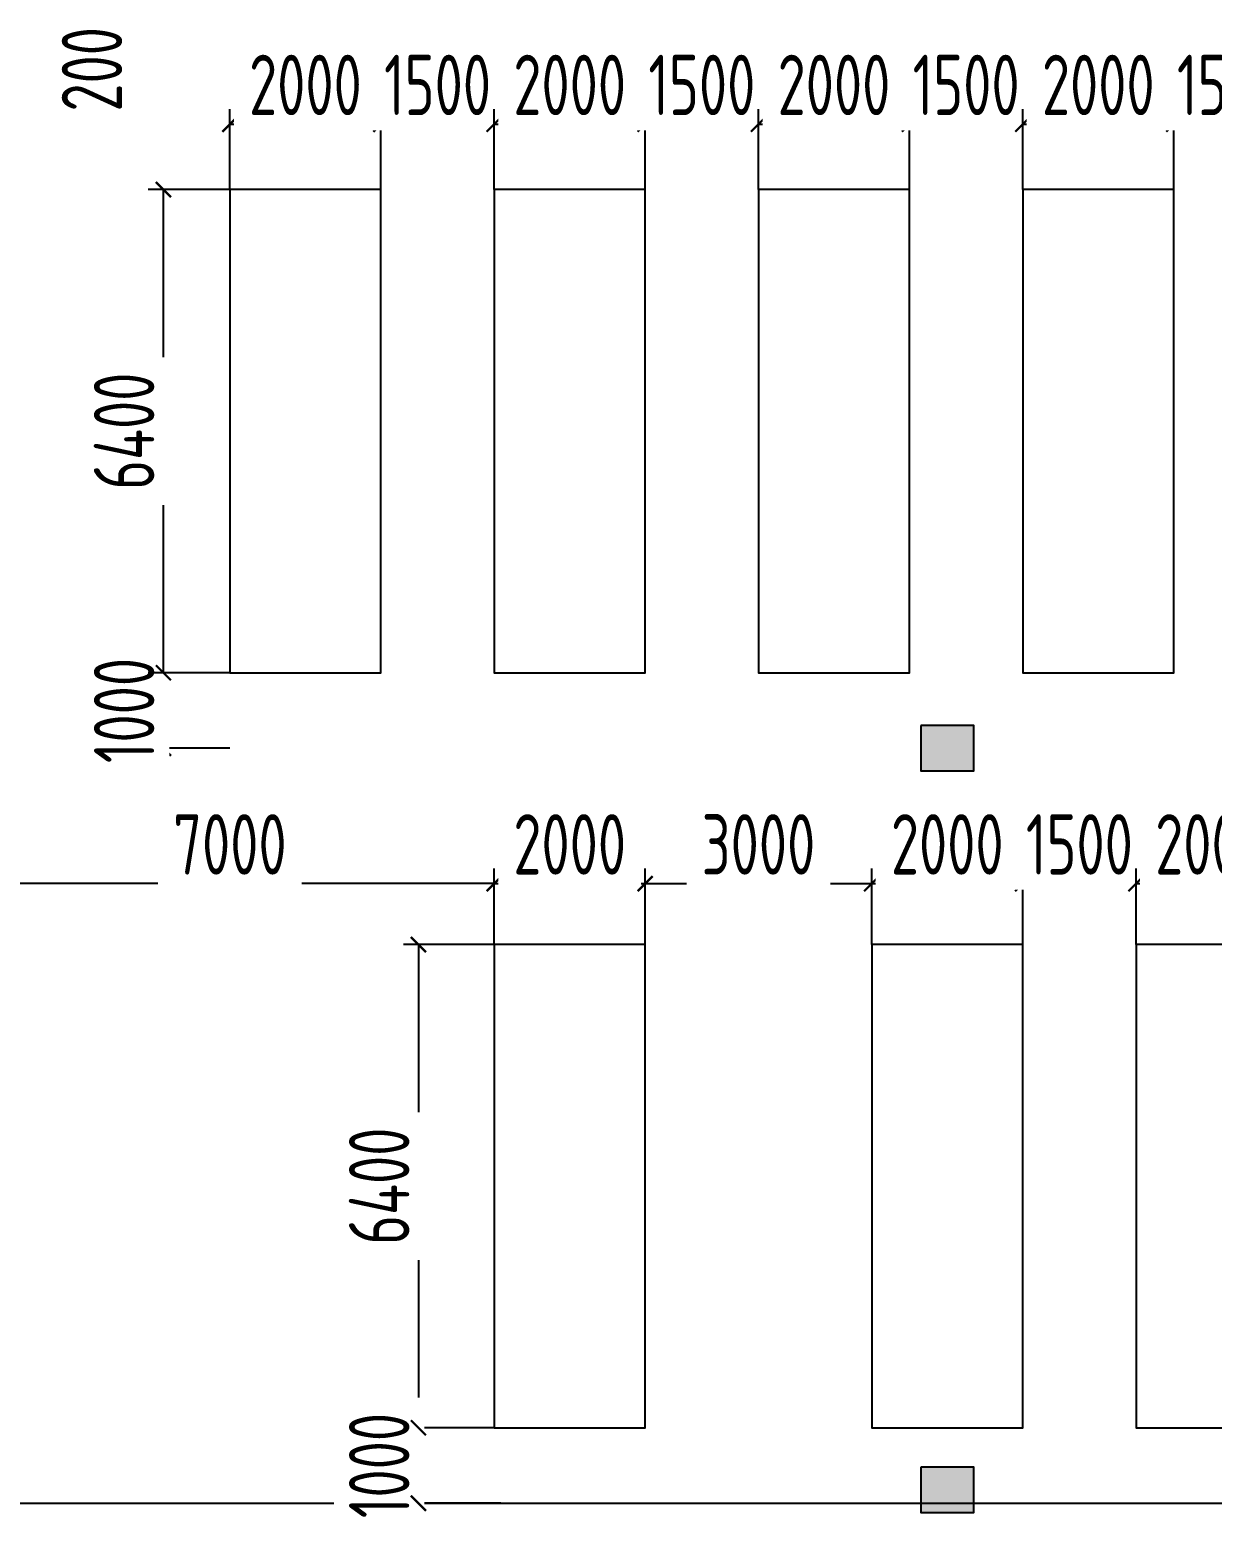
# Model space of a CAD drawing. Header units: inches. Extents: x -26985 to 86262, y -10753 to 149570.
# Drawn here: x 279 to 15942, y 13367 to 33005 of the extents above; entities that cross this region are included whole.
import ezdxf

# ---------------------------------------------------------------- set-up
doc = ezdxf.new("R2010")
doc.units = ezdxf.units.IN
doc.header["$MEASUREMENT"] = 0
doc.layers.add('COLUMN', color=6, linetype='Continuous')
doc.layers.add('雨水管', color=7, linetype='Continuous')
doc.styles.add('JY-GB', font='gbenor.shx', dxfattribs={"width": 0.8, "bigfont": 'gbcbig.shx'})
doc.dimstyles.new('JY-800', dxfattribs={"dimscale": 400, "dimtxt": 2, "dimasz": 0.5, "dimexe": 0.5, "dimexo": 0, "dimgap": 0.3, "dimtad": 1, "dimdec": 0, "dimtxsty": 'JY-GB', "dimblk": 'ARCHTICK', "dimcen": 2.5, "dimclrd": 86, "dimclre": 86, "dimclrt": 7, "dimadec": 0, "dimazin": 0, "dimtfac": 1, "dimtdec": 0, "dimtmove": 0, "dimatfit": 3, "dimfxl": 1, "dimtfill": 1, "dimlwd": 25, "dimlwe": 25, "dimarcsym": 0})

# ---------------------------------------------------------------- blocks, each defined once
blk = doc.blocks.new('柱左')
at = {"layer": '雨水管'}
h = blk.add_hatch(color=256, dxfattribs=at)
h.paths.add_polyline_path([(26191, -879), (26791, -879), (26791, -279), (26191, -279)])
h.paths.add_polyline_path([(26931, -279), (26931, -879), (27531, -879), (27531, -279)])
h.paths.add_polyline_path([(37351, -879), (37351, -279), (36751, -279), (36751, -879)])
h.paths.add_polyline_path([(47401, -279), (46701, -279), (46701, -879), (47401, -879)])
h.paths.add_polyline_path([(58701, -279), (58701, -879), (59401, -879), (59401, -279)])
h.paths.add_polyline_path([(68351, -279), (67751, -279), (67751, -879), (68351, -879)])
h.paths.add_polyline_path([(78041, -879), (78041, -279), (77441, -279), (77441, -879)])
h.paths.add_polyline_path([(81461, -279), (81061, -279), (81061, -879), (81461, -879)])
h.paths.add_polyline_path([(81601, -879), (82301, -879), (82301, -279), (81601, -279)])
h.paths.add_polyline_path([(94201, -879), (94901, -879), (94901, -279), (94201, -279)])
h.paths.add_polyline_path([(102801, -879), (102801, -279), (102301, -279), (102301, -879)])
h.paths.add_polyline_path([(110851, -879), (110851, -279), (110251, -279), (110251, -879)])
h.paths.add_polyline_path([(110251, -9749), (110851, -9749), (110851, -9049), (110251, -9049)])
h.paths.add_polyline_path([(102801, -9049), (102301, -9049), (102301, -9749), (102801, -9749)])
h.paths.add_polyline_path([(94901, -9749), (94901, -9049), (94201, -9049), (94201, -9749)])
h.paths.add_polyline_path([(81601, -9749), (82301, -9749), (82301, -9049), (81601, -9049)])
h.paths.add_polyline_path([(81461, -9049), (81061, -9049), (81061, -9749), (81461, -9749)])
h.paths.add_polyline_path([(77441, -9699), (78041, -9699), (78041, -9099), (77441, -9099)])
h.paths.add_polyline_path([(67751, -9749), (68351, -9749), (68351, -9049), (67751, -9049)])
h.paths.add_polyline_path([(58701, -9749), (59401, -9749), (59401, -9049), (58701, -9049)])
h.paths.add_polyline_path([(47401, -9749), (47401, -9049), (46701, -9049), (46701, -9749)])
h.paths.add_polyline_path([(37351, -9049), (36751, -9049), (36751, -9749), (37351, -9749)])
h.paths.add_polyline_path([(27531, -9049), (26931, -9049), (26931, -9749), (27531, -9749)])
h.paths.add_polyline_path([(26791, -9049), (26191, -9049), (26191, -9749), (26791, -9749)])
h.paths.add_polyline_path([(26191, -22749), (26791, -22749), (26791, -22049), (26191, -22049)])
h.paths.add_polyline_path([(26931, -22749), (27531, -22749), (27531, -22049), (26931, -22049)])
h.paths.add_polyline_path([(37351, -22049), (36751, -22049), (36751, -22749), (37351, -22749)])
h.paths.add_polyline_path([(47401, -22749), (47401, -22049), (46701, -22049), (46701, -22749)])
h.paths.add_polyline_path([(58701, -22749), (59401, -22749), (59401, -22049), (58701, -22049)])
h.paths.add_polyline_path([(67701, -22049), (67701, -22749), (68401, -22749), (68401, -22049)])
h.paths.add_polyline_path([(81461, -22749), (81461, -22049), (80761, -22049), (80761, -22749)])
h.paths.add_polyline_path([(82301, -22049), (81601, -22049), (81601, -22749), (82301, -22749)])
h.paths.add_polyline_path([(94901, -22049), (94201, -22049), (94201, -22749), (94901, -22749)])
h.paths.add_polyline_path([(102301, -22749), (102801, -22749), (102801, -22049), (102301, -22049)])
h.paths.add_polyline_path([(110851, -22749), (110851, -22049), (110251, -22049), (110251, -22749)])
h.paths.add_polyline_path([(110251, -32099), (110251, -32699), (110851, -32699), (110851, -32099)])
h.paths.add_polyline_path([(102301, -32099), (102301, -32699), (102801, -32699), (102801, -32099)])
h.paths.add_polyline_path([(94901, -32099), (94201, -32099), (94201, -32699), (94901, -32699)])
h.paths.add_polyline_path([(81601, -32699), (82301, -32699), (82301, -32099), (81601, -32099)])
h.paths.add_polyline_path([(80761, -32699), (81461, -32699), (81461, -32099), (80761, -32099)])
h.paths.add_polyline_path([(67701, -32699), (68401, -32699), (68401, -32099), (67701, -32099)])
h.paths.add_polyline_path([(58701, -32699), (59401, -32699), (59401, -32099), (58701, -32099)])
h.paths.add_polyline_path([(47401, -32699), (47401, -32099), (46701, -32099), (46701, -32699)])
h.paths.add_polyline_path([(37351, -32099), (36751, -32099), (36751, -32699), (37351, -32699)])
h.paths.add_polyline_path([(26931, -32699), (27531, -32699), (27531, -32099), (26931, -32099)])
h.paths.add_polyline_path([(26791, -32199), (26191, -32199), (26191, -32599), (26791, -32599)])
h.paths.add_polyline_path([(26191, -37699), (26791, -37699), (26791, -37099), (26191, -37099)])
at = {"layer": 'COLUMN'}
for points in [[(27531, -22049), (26931, -22049), (26931, -22749), (27531, -22749)], [(37351, -22049), (36751, -22049), (36751, -22749), (37351, -22749)]]:
    blk.add_lwpolyline(points, close=True, dxfattribs=at)
blk = doc.blocks.new('模块一')
at = {"color": 3}
for points in [[(590395, 85450), (596795, 85450), (596795, 83450), (590395, 83450), (590395, 85450)], [(590395, 81950), (596795, 81950), (596795, 79950), (590395, 79950), (590395, 81950)], [(590395, 78450), (596795, 78450), (596795, 76450), (590395, 76450), (590395, 78450)], [(590395, 74950), (596795, 74950), (596795, 72950), (590395, 72950), (590395, 74950)]]:
    blk.add_lwpolyline(points, dxfattribs=at)
blk = doc.blocks.new('模块二')
at = {"color": 3}
for points in [[(600395, 81950), (606795, 81950), (606795, 79950), (600395, 79950), (600395, 81950)], [(600395, 76950), (606795, 76950), (606795, 74950), (600395, 74950), (600395, 76950)], [(600395, 73450), (606795, 73450), (606795, 71450), (600395, 71450), (600395, 73450)]]:
    blk.add_lwpolyline(points, dxfattribs=at)
blk = doc.blocks.new('_ArchTick')
at = {"color": 0, "linetype": 'ByBlock', "const_width": 0.15}
blk.add_lwpolyline([(-0.5, -0.5), (0.5, 0.5)], dxfattribs=at)
blk = doc.blocks.new('*D119')
at = {"color": 86, "linetype": 'Continuous', "lineweight": 25, "transparency": 16777216}
for p, q in [((-569, 20887), (-569, 21894)), ((6431, 20887), (6431, 21894)), ((6431, 21694), (-569, 21694))]:
    blk.add_line(p, q, dxfattribs=at)
at = {"layer": 'Defpoints', "color": 0, "linetype": 'Continuous', "transparency": 16777216}
for p in [(-569, 21694), (-569, 20887), (6431, 20887)]:
    blk.add_point(p, dxfattribs=at)
at = {"color": 86, "linetype": 'Continuous', "lineweight": 25, "transparency": 16777216, "xscale": 200, "yscale": 200, "zscale": 200, "rotation": 180}
blk.add_blockref('_ArchTick', (-569, 21694), dxfattribs=at)
at = {"color": 86, "linetype": 'Continuous', "lineweight": 25, "transparency": 16777216, "xscale": 200, "yscale": 200, "zscale": 200}
blk.add_blockref('_ArchTick', (6431, 21694), dxfattribs=at)
at = {"color": 7, "linetype": 'Continuous', "lineweight": -3, "transparency": 16777216, "insert": (2931, 22214), "char_height": 800, "attachment_point": 5, "style": 'JY-GB', "bg_fill": 3, "box_fill_scale": 1.25, "bg_fill_color": 256, "bg_fill_true_color": 13158600, "bg_fill_transparency": 0}
blk.add_mtext('7000', dxfattribs=at)
blk = doc.blocks.new('*D120')
at = {"color": 86, "linetype": 'Continuous', "lineweight": 25, "transparency": 16777216}
for p, q in [((6431, 20887), (6431, 21894)), ((8431, 20887), (8431, 21894)), ((6431, 21694), (8431, 21694))]:
    blk.add_line(p, q, dxfattribs=at)
at = {"layer": 'Defpoints', "color": 0, "linetype": 'Continuous', "transparency": 16777216}
for p in [(6431, 20887), (8431, 20887)]:
    blk.add_point(p, dxfattribs=at)
at = {"color": 86, "linetype": 'Continuous', "lineweight": 25, "transparency": 16777216, "xscale": 200, "yscale": 200, "zscale": 200, "rotation": 180}
blk.add_blockref('_ArchTick', (6431, 21694), dxfattribs=at)
at = {"color": 86, "linetype": 'Continuous', "lineweight": 25, "transparency": 16777216, "xscale": 200, "yscale": 200, "zscale": 200}
blk.add_blockref('_ArchTick', (8431, 21694), dxfattribs=at)
at = {"color": 7, "linetype": 'Continuous', "lineweight": -3, "transparency": 16777216, "insert": (7431, 22214), "char_height": 800, "attachment_point": 5, "style": 'JY-GB', "bg_fill": 3, "box_fill_scale": 1.25, "bg_fill_color": 256, "bg_fill_true_color": 13158600, "bg_fill_transparency": 0}
blk.add_mtext('2000', dxfattribs=at)
at = {"layer": 'Defpoints', "color": 0, "linetype": 'Continuous', "transparency": 16777216}
blk.add_point((8431, 21694), dxfattribs=at)
blk = doc.blocks.new('*D121')
at = {"color": 86, "linetype": 'Continuous', "lineweight": 25, "transparency": 16777216}
for p, q in [((8431, 20887), (8431, 21894)), ((11431, 20887), (11431, 21894)), ((8431, 21694), (11431, 21694))]:
    blk.add_line(p, q, dxfattribs=at)
at = {"layer": 'Defpoints', "color": 0, "linetype": 'Continuous', "transparency": 16777216}
for p in [(11431, 21694), (8431, 20887), (11431, 20887)]:
    blk.add_point(p, dxfattribs=at)
at = {"color": 86, "linetype": 'Continuous', "lineweight": 25, "transparency": 16777216, "xscale": 200, "yscale": 200, "zscale": 200, "rotation": 180}
blk.add_blockref('_ArchTick', (8431, 21694), dxfattribs=at)
at = {"color": 86, "linetype": 'Continuous', "lineweight": 25, "transparency": 16777216, "xscale": 200, "yscale": 200, "zscale": 200}
blk.add_blockref('_ArchTick', (11431, 21694), dxfattribs=at)
at = {"color": 7, "linetype": 'Continuous', "lineweight": -3, "transparency": 16777216, "insert": (9931, 22214), "char_height": 800, "attachment_point": 5, "style": 'JY-GB', "bg_fill": 3, "box_fill_scale": 1.25, "bg_fill_color": 256, "bg_fill_true_color": 13158600, "bg_fill_transparency": 0}
blk.add_mtext('3000', dxfattribs=at)
blk = doc.blocks.new('*D122')
at = {"color": 86, "linetype": 'Continuous', "lineweight": 25, "transparency": 16777216}
for p, q in [((11431, 20887), (11431, 21894)), ((13431, 20887), (13431, 21894)), ((11431, 21694), (13431, 21694))]:
    blk.add_line(p, q, dxfattribs=at)
at = {"layer": 'Defpoints', "color": 0, "linetype": 'Continuous', "transparency": 16777216}
for p in [(11431, 20887), (13431, 20887)]:
    blk.add_point(p, dxfattribs=at)
at = {"color": 86, "linetype": 'Continuous', "lineweight": 25, "transparency": 16777216, "xscale": 200, "yscale": 200, "zscale": 200, "rotation": 180}
blk.add_blockref('_ArchTick', (11431, 21694), dxfattribs=at)
at = {"color": 86, "linetype": 'Continuous', "lineweight": 25, "transparency": 16777216, "xscale": 200, "yscale": 200, "zscale": 200}
blk.add_blockref('_ArchTick', (13431, 21694), dxfattribs=at)
at = {"color": 7, "linetype": 'Continuous', "lineweight": -3, "transparency": 16777216, "insert": (12431, 22214), "char_height": 800, "attachment_point": 5, "style": 'JY-GB', "bg_fill": 3, "box_fill_scale": 1.25, "bg_fill_color": 256, "bg_fill_true_color": 13158600, "bg_fill_transparency": 0}
blk.add_mtext('2000', dxfattribs=at)
at = {"layer": 'Defpoints', "color": 0, "linetype": 'Continuous', "transparency": 16777216}
blk.add_point((13431, 21694), dxfattribs=at)
blk = doc.blocks.new('*D123')
at = {"color": 86, "linetype": 'Continuous', "lineweight": 25, "transparency": 16777216}
for p, q in [((13431, 20887), (13431, 21894)), ((14931, 20887), (14931, 21894)), ((13431, 21694), (14931, 21694))]:
    blk.add_line(p, q, dxfattribs=at)
at = {"layer": 'Defpoints', "color": 0, "linetype": 'Continuous', "transparency": 16777216}
for p in [(13431, 20887), (14931, 20887)]:
    blk.add_point(p, dxfattribs=at)
at = {"color": 86, "linetype": 'Continuous', "lineweight": 25, "transparency": 16777216, "xscale": 200, "yscale": 200, "zscale": 200, "rotation": 180}
blk.add_blockref('_ArchTick', (13431, 21694), dxfattribs=at)
at = {"color": 86, "linetype": 'Continuous', "lineweight": 25, "transparency": 16777216, "xscale": 200, "yscale": 200, "zscale": 200}
blk.add_blockref('_ArchTick', (14931, 21694), dxfattribs=at)
at = {"color": 7, "linetype": 'Continuous', "lineweight": -3, "transparency": 16777216, "insert": (14181, 22214), "char_height": 800, "attachment_point": 5, "style": 'JY-GB', "bg_fill": 3, "box_fill_scale": 1.25, "bg_fill_color": 256, "bg_fill_true_color": 13158600, "bg_fill_transparency": 0}
blk.add_mtext('1500', dxfattribs=at)
at = {"layer": 'Defpoints', "color": 0, "linetype": 'Continuous', "transparency": 16777216}
blk.add_point((14931, 21694), dxfattribs=at)
blk = doc.blocks.new('*D124')
at = {"color": 86, "linetype": 'Continuous', "lineweight": 25, "transparency": 16777216}
for p, q in [((14931, 20887), (14931, 21894)), ((16931, 20887), (16931, 21894)), ((14931, 21694), (16931, 21694))]:
    blk.add_line(p, q, dxfattribs=at)
at = {"layer": 'Defpoints', "color": 0, "linetype": 'Continuous', "transparency": 16777216}
for p in [(14931, 20887), (16931, 20887)]:
    blk.add_point(p, dxfattribs=at)
at = {"color": 86, "linetype": 'Continuous', "lineweight": 25, "transparency": 16777216, "xscale": 200, "yscale": 200, "zscale": 200, "rotation": 180}
blk.add_blockref('_ArchTick', (14931, 21694), dxfattribs=at)
at = {"color": 86, "linetype": 'Continuous', "lineweight": 25, "transparency": 16777216, "xscale": 200, "yscale": 200, "zscale": 200}
blk.add_blockref('_ArchTick', (16931, 21694), dxfattribs=at)
at = {"color": 7, "linetype": 'Continuous', "lineweight": -3, "transparency": 16777216, "insert": (15931, 22214), "char_height": 800, "attachment_point": 5, "style": 'JY-GB', "bg_fill": 3, "box_fill_scale": 1.25, "bg_fill_color": 256, "bg_fill_true_color": 13158600, "bg_fill_transparency": 0}
blk.add_mtext('2000', dxfattribs=at)
at = {"layer": 'Defpoints', "color": 0, "linetype": 'Continuous', "transparency": 16777216}
blk.add_point((16931, 21694), dxfattribs=at)
blk = doc.blocks.new('*D156')
at = {"color": 86, "linetype": 'Continuous', "lineweight": 25, "transparency": 16777216}
for p, q in [((6431, 20887), (5228, 20887)), ((5428, 20887), (5428, 14487)), ((6431, 14487), (5228, 14487))]:
    blk.add_line(p, q, dxfattribs=at)
at = {"layer": 'Defpoints', "color": 0, "linetype": 'Continuous', "transparency": 16777216}
for p in [(6431, 20887), (5428, 14487), (6431, 14487)]:
    blk.add_point(p, dxfattribs=at)
at = {"color": 86, "linetype": 'Continuous', "lineweight": 25, "transparency": 16777216, "xscale": 200, "yscale": 200, "zscale": 200}
for p, rotation in [((5428, 20887), 90), ((5428, 14487), 270)]:
    blk.add_blockref('_ArchTick', p, dxfattribs=dict(at, rotation=rotation))
at = {"color": 7, "linetype": 'Continuous', "lineweight": -3, "transparency": 16777216, "insert": (4908, 17687), "char_height": 800, "attachment_point": 5, "rotation": 90, "style": 'JY-GB', "bg_fill": 3, "box_fill_scale": 1.25, "bg_fill_color": 256, "bg_fill_true_color": 13158600, "bg_fill_transparency": 0}
blk.add_mtext('6400', dxfattribs=at)
blk = doc.blocks.new('*D157')
at = {"color": 86, "linetype": 'Continuous', "lineweight": 25, "transparency": 16777216}
for p, q in [((6431, 14487), (5228, 14487)), ((5428, 14487), (5428, 13487)), ((6520, 13487), (5228, 13487))]:
    blk.add_line(p, q, dxfattribs=at)
at = {"layer": 'Defpoints', "color": 0, "linetype": 'Continuous', "transparency": 16777216}
for p in [(6431, 14487), (6520, 13487)]:
    blk.add_point(p, dxfattribs=at)
at = {"color": 7, "linetype": 'Continuous', "lineweight": -3, "transparency": 16777216, "insert": (4908, 13987), "char_height": 800, "attachment_point": 5, "rotation": 90, "style": 'JY-GB', "bg_fill": 3, "box_fill_scale": 1.25, "bg_fill_color": 256, "bg_fill_true_color": 13158600, "bg_fill_transparency": 0}
blk.add_mtext('1000', dxfattribs=at)
at = {"layer": 'Defpoints', "color": 0, "linetype": 'Continuous', "transparency": 16777216}
blk.add_point((5428, 13487), dxfattribs=at)
at = {"color": 86, "linetype": 'Continuous', "lineweight": 25, "transparency": 16777216, "xscale": 200, "yscale": 200, "zscale": 200}
for p, rotation in [((5428, 14487), 90), ((5428, 13487), 270)]:
    blk.add_blockref('_ArchTick', p, dxfattribs=dict(at, rotation=rotation))
blk = doc.blocks.new('*D158')
at = {"color": 86, "linetype": 'Continuous', "lineweight": 25, "transparency": 16777216}
for p, q in [((2931, 24487), (1850, 24487)), ((2050, 24487), (2050, 23487)), ((2931, 23487), (1850, 23487))]:
    blk.add_line(p, q, dxfattribs=at)
at = {"layer": 'Defpoints', "color": 0, "linetype": 'Continuous', "transparency": 16777216}
for p in [(2931, 24487), (2931, 23487)]:
    blk.add_point(p, dxfattribs=at)
at = {"color": 86, "linetype": 'Continuous', "lineweight": 25, "transparency": 16777216, "xscale": 200, "yscale": 200, "zscale": 200}
for p, rotation in [((2050, 24487), 90), ((2050, 23487), 270)]:
    blk.add_blockref('_ArchTick', p, dxfattribs=dict(at, rotation=rotation))
at = {"color": 7, "linetype": 'Continuous', "lineweight": -3, "transparency": 16777216, "insert": (1530, 23987), "char_height": 800, "attachment_point": 5, "rotation": 90, "style": 'JY-GB', "bg_fill": 3, "box_fill_scale": 1.25, "bg_fill_color": 256, "bg_fill_true_color": 13158600, "bg_fill_transparency": 0}
blk.add_mtext('1000', dxfattribs=at)
at = {"layer": 'Defpoints', "color": 0, "linetype": 'Continuous', "transparency": 16777216}
blk.add_point((2050, 23487), dxfattribs=at)
blk = doc.blocks.new('*D159')
at = {"color": 86, "linetype": 'Continuous', "lineweight": 25, "transparency": 16777216}
for p, q in [((2931, 30887), (1850, 30887)), ((2050, 24487), (2050, 30887)), ((2931, 24487), (1850, 24487))]:
    blk.add_line(p, q, dxfattribs=at)
at = {"layer": 'Defpoints', "color": 0, "linetype": 'Continuous', "transparency": 16777216}
for p in [(2050, 30887), (2931, 30887), (2931, 24487)]:
    blk.add_point(p, dxfattribs=at)
at = {"color": 86, "linetype": 'Continuous', "lineweight": 25, "transparency": 16777216, "xscale": 200, "yscale": 200, "zscale": 200}
for p, rotation in [((2050, 30887), 90), ((2050, 24487), 270)]:
    blk.add_blockref('_ArchTick', p, dxfattribs=dict(at, rotation=rotation))
at = {"color": 7, "linetype": 'Continuous', "lineweight": -3, "transparency": 16777216, "insert": (1530, 27687), "char_height": 800, "attachment_point": 5, "rotation": 90, "style": 'JY-GB', "bg_fill": 3, "box_fill_scale": 1.25, "bg_fill_color": 256, "bg_fill_true_color": 13158600, "bg_fill_transparency": 0}
blk.add_mtext('6400', dxfattribs=at)
blk = doc.blocks.new('*D160')
at = {"color": 86, "linetype": 'Continuous', "lineweight": 25, "transparency": 16777216}
for p, q in [((2931, 30887), (2931, 31953)), ((4931, 30887), (4931, 31953)), ((2931, 31753), (4931, 31753))]:
    blk.add_line(p, q, dxfattribs=at)
at = {"layer": 'Defpoints', "color": 0, "linetype": 'Continuous', "transparency": 16777216}
for p in [(2931, 30887), (4931, 30887)]:
    blk.add_point(p, dxfattribs=at)
at = {"color": 86, "linetype": 'Continuous', "lineweight": 25, "transparency": 16777216, "xscale": 200, "yscale": 200, "zscale": 200, "rotation": 180}
blk.add_blockref('_ArchTick', (2931, 31753), dxfattribs=at)
at = {"color": 86, "linetype": 'Continuous', "lineweight": 25, "transparency": 16777216, "xscale": 200, "yscale": 200, "zscale": 200}
blk.add_blockref('_ArchTick', (4931, 31753), dxfattribs=at)
at = {"color": 7, "linetype": 'Continuous', "lineweight": -3, "transparency": 16777216, "insert": (3931, 32273), "char_height": 800, "attachment_point": 5, "style": 'JY-GB', "bg_fill": 3, "box_fill_scale": 1.25, "bg_fill_color": 256, "bg_fill_true_color": 13158600, "bg_fill_transparency": 0}
blk.add_mtext('2000', dxfattribs=at)
at = {"layer": 'Defpoints', "color": 0, "linetype": 'Continuous', "transparency": 16777216}
blk.add_point((4931, 31753), dxfattribs=at)
blk = doc.blocks.new('*D161')
at = {"color": 86, "linetype": 'Continuous', "lineweight": 25, "transparency": 16777216}
for p, q in [((4931, 30887), (4931, 31953)), ((6431, 30887), (6431, 31953)), ((4931, 31753), (6431, 31753))]:
    blk.add_line(p, q, dxfattribs=at)
at = {"layer": 'Defpoints', "color": 0, "linetype": 'Continuous', "transparency": 16777216}
for p in [(4931, 30887), (6431, 30887)]:
    blk.add_point(p, dxfattribs=at)
at = {"color": 86, "linetype": 'Continuous', "lineweight": 25, "transparency": 16777216, "xscale": 200, "yscale": 200, "zscale": 200, "rotation": 180}
blk.add_blockref('_ArchTick', (4931, 31753), dxfattribs=at)
at = {"color": 86, "linetype": 'Continuous', "lineweight": 25, "transparency": 16777216, "xscale": 200, "yscale": 200, "zscale": 200}
blk.add_blockref('_ArchTick', (6431, 31753), dxfattribs=at)
at = {"color": 7, "linetype": 'Continuous', "lineweight": -3, "transparency": 16777216, "insert": (5681, 32273), "char_height": 800, "attachment_point": 5, "style": 'JY-GB', "bg_fill": 3, "box_fill_scale": 1.25, "bg_fill_color": 256, "bg_fill_true_color": 13158600, "bg_fill_transparency": 0}
blk.add_mtext('1500', dxfattribs=at)
at = {"layer": 'Defpoints', "color": 0, "linetype": 'Continuous', "transparency": 16777216}
blk.add_point((6431, 31753), dxfattribs=at)
blk = doc.blocks.new('*D162')
at = {"color": 86, "linetype": 'Continuous', "lineweight": 25, "transparency": 16777216}
for p, q in [((6431, 30887), (6431, 31953)), ((8431, 30887), (8431, 31953)), ((6431, 31753), (8431, 31753))]:
    blk.add_line(p, q, dxfattribs=at)
at = {"layer": 'Defpoints', "color": 0, "linetype": 'Continuous', "transparency": 16777216}
for p in [(6431, 30887), (8431, 30887)]:
    blk.add_point(p, dxfattribs=at)
at = {"color": 86, "linetype": 'Continuous', "lineweight": 25, "transparency": 16777216, "xscale": 200, "yscale": 200, "zscale": 200, "rotation": 180}
blk.add_blockref('_ArchTick', (6431, 31753), dxfattribs=at)
at = {"color": 86, "linetype": 'Continuous', "lineweight": 25, "transparency": 16777216, "xscale": 200, "yscale": 200, "zscale": 200}
blk.add_blockref('_ArchTick', (8431, 31753), dxfattribs=at)
at = {"color": 7, "linetype": 'Continuous', "lineweight": -3, "transparency": 16777216, "insert": (7431, 32273), "char_height": 800, "attachment_point": 5, "style": 'JY-GB', "bg_fill": 3, "box_fill_scale": 1.25, "bg_fill_color": 256, "bg_fill_true_color": 13158600, "bg_fill_transparency": 0}
blk.add_mtext('2000', dxfattribs=at)
at = {"layer": 'Defpoints', "color": 0, "linetype": 'Continuous', "transparency": 16777216}
blk.add_point((8431, 31753), dxfattribs=at)
blk = doc.blocks.new('*D163')
at = {"color": 86, "linetype": 'Continuous', "lineweight": 25, "transparency": 16777216}
for p, q in [((8431, 30887), (8431, 31953)), ((9931, 30887), (9931, 31953)), ((8431, 31753), (9931, 31753))]:
    blk.add_line(p, q, dxfattribs=at)
at = {"layer": 'Defpoints', "color": 0, "linetype": 'Continuous', "transparency": 16777216}
for p in [(8431, 30887), (9931, 30887)]:
    blk.add_point(p, dxfattribs=at)
at = {"color": 86, "linetype": 'Continuous', "lineweight": 25, "transparency": 16777216, "xscale": 200, "yscale": 200, "zscale": 200, "rotation": 180}
blk.add_blockref('_ArchTick', (8431, 31753), dxfattribs=at)
at = {"color": 86, "linetype": 'Continuous', "lineweight": 25, "transparency": 16777216, "xscale": 200, "yscale": 200, "zscale": 200}
blk.add_blockref('_ArchTick', (9931, 31753), dxfattribs=at)
at = {"color": 7, "linetype": 'Continuous', "lineweight": -3, "transparency": 16777216, "insert": (9181, 32273), "char_height": 800, "attachment_point": 5, "style": 'JY-GB', "bg_fill": 3, "box_fill_scale": 1.25, "bg_fill_color": 256, "bg_fill_true_color": 13158600, "bg_fill_transparency": 0}
blk.add_mtext('1500', dxfattribs=at)
at = {"layer": 'Defpoints', "color": 0, "linetype": 'Continuous', "transparency": 16777216}
blk.add_point((9931, 31753), dxfattribs=at)
blk = doc.blocks.new('*D164')
at = {"color": 86, "linetype": 'Continuous', "lineweight": 25, "transparency": 16777216}
for p, q in [((9931, 30887), (9931, 31953)), ((11931, 30887), (11931, 31953)), ((9931, 31753), (11931, 31753))]:
    blk.add_line(p, q, dxfattribs=at)
at = {"layer": 'Defpoints', "color": 0, "linetype": 'Continuous', "transparency": 16777216}
for p in [(9931, 30887), (11931, 30887)]:
    blk.add_point(p, dxfattribs=at)
at = {"color": 86, "linetype": 'Continuous', "lineweight": 25, "transparency": 16777216, "xscale": 200, "yscale": 200, "zscale": 200, "rotation": 180}
blk.add_blockref('_ArchTick', (9931, 31753), dxfattribs=at)
at = {"color": 86, "linetype": 'Continuous', "lineweight": 25, "transparency": 16777216, "xscale": 200, "yscale": 200, "zscale": 200}
blk.add_blockref('_ArchTick', (11931, 31753), dxfattribs=at)
at = {"color": 7, "linetype": 'Continuous', "lineweight": -3, "transparency": 16777216, "insert": (10931, 32273), "char_height": 800, "attachment_point": 5, "style": 'JY-GB', "bg_fill": 3, "box_fill_scale": 1.25, "bg_fill_color": 256, "bg_fill_true_color": 13158600, "bg_fill_transparency": 0}
blk.add_mtext('2000', dxfattribs=at)
at = {"layer": 'Defpoints', "color": 0, "linetype": 'Continuous', "transparency": 16777216}
blk.add_point((11931, 31753), dxfattribs=at)
blk = doc.blocks.new('*D165')
at = {"color": 86, "linetype": 'Continuous', "lineweight": 25, "transparency": 16777216}
for p, q in [((11931, 30887), (11931, 31953)), ((13431, 30887), (13431, 31953)), ((11931, 31753), (13431, 31753))]:
    blk.add_line(p, q, dxfattribs=at)
at = {"layer": 'Defpoints', "color": 0, "linetype": 'Continuous', "transparency": 16777216}
for p in [(11931, 30887), (13431, 30887)]:
    blk.add_point(p, dxfattribs=at)
at = {"color": 86, "linetype": 'Continuous', "lineweight": 25, "transparency": 16777216, "xscale": 200, "yscale": 200, "zscale": 200, "rotation": 180}
blk.add_blockref('_ArchTick', (11931, 31753), dxfattribs=at)
at = {"color": 86, "linetype": 'Continuous', "lineweight": 25, "transparency": 16777216, "xscale": 200, "yscale": 200, "zscale": 200}
blk.add_blockref('_ArchTick', (13431, 31753), dxfattribs=at)
at = {"color": 7, "linetype": 'Continuous', "lineweight": -3, "transparency": 16777216, "insert": (12681, 32273), "char_height": 800, "attachment_point": 5, "style": 'JY-GB', "bg_fill": 3, "box_fill_scale": 1.25, "bg_fill_color": 256, "bg_fill_true_color": 13158600, "bg_fill_transparency": 0}
blk.add_mtext('1500', dxfattribs=at)
at = {"layer": 'Defpoints', "color": 0, "linetype": 'Continuous', "transparency": 16777216}
blk.add_point((13431, 31753), dxfattribs=at)
blk = doc.blocks.new('*D166')
at = {"color": 86, "linetype": 'Continuous', "lineweight": 25, "transparency": 16777216}
for p, q in [((13431, 30887), (13431, 31953)), ((15431, 30887), (15431, 31953)), ((13431, 31753), (15431, 31753))]:
    blk.add_line(p, q, dxfattribs=at)
at = {"layer": 'Defpoints', "color": 0, "linetype": 'Continuous', "transparency": 16777216}
for p in [(13431, 30887), (15431, 30887)]:
    blk.add_point(p, dxfattribs=at)
at = {"color": 86, "linetype": 'Continuous', "lineweight": 25, "transparency": 16777216, "xscale": 200, "yscale": 200, "zscale": 200, "rotation": 180}
blk.add_blockref('_ArchTick', (13431, 31753), dxfattribs=at)
at = {"color": 86, "linetype": 'Continuous', "lineweight": 25, "transparency": 16777216, "xscale": 200, "yscale": 200, "zscale": 200}
blk.add_blockref('_ArchTick', (15431, 31753), dxfattribs=at)
at = {"color": 7, "linetype": 'Continuous', "lineweight": -3, "transparency": 16777216, "insert": (14431, 32273), "char_height": 800, "attachment_point": 5, "style": 'JY-GB', "bg_fill": 3, "box_fill_scale": 1.25, "bg_fill_color": 256, "bg_fill_true_color": 13158600, "bg_fill_transparency": 0}
blk.add_mtext('2000', dxfattribs=at)
at = {"layer": 'Defpoints', "color": 0, "linetype": 'Continuous', "transparency": 16777216}
blk.add_point((15431, 31753), dxfattribs=at)
blk = doc.blocks.new('*D167')
at = {"color": 86, "linetype": 'Continuous', "lineweight": 25, "transparency": 16777216}
for p, q in [((15431, 30887), (15431, 31953)), ((16931, 30887), (16931, 31953)), ((15431, 31753), (16931, 31753))]:
    blk.add_line(p, q, dxfattribs=at)
at = {"layer": 'Defpoints', "color": 0, "linetype": 'Continuous', "transparency": 16777216}
for p in [(15431, 30887), (16931, 30887)]:
    blk.add_point(p, dxfattribs=at)
at = {"color": 86, "linetype": 'Continuous', "lineweight": 25, "transparency": 16777216, "xscale": 200, "yscale": 200, "zscale": 200, "rotation": 180}
blk.add_blockref('_ArchTick', (15431, 31753), dxfattribs=at)
at = {"color": 86, "linetype": 'Continuous', "lineweight": 25, "transparency": 16777216, "xscale": 200, "yscale": 200, "zscale": 200}
blk.add_blockref('_ArchTick', (16931, 31753), dxfattribs=at)
at = {"color": 7, "linetype": 'Continuous', "lineweight": -3, "transparency": 16777216, "insert": (16181, 32273), "char_height": 800, "attachment_point": 5, "style": 'JY-GB', "bg_fill": 3, "box_fill_scale": 1.25, "bg_fill_color": 256, "bg_fill_true_color": 13158600, "bg_fill_transparency": 0}
blk.add_mtext('1500', dxfattribs=at)
at = {"layer": 'Defpoints', "color": 0, "linetype": 'Continuous', "transparency": 16777216}
blk.add_point((16931, 31753), dxfattribs=at)
blk = doc.blocks.new('*D209')
at = {"color": 86, "linetype": 'Continuous', "lineweight": 25, "transparency": 16777216}
for p, q in [((1624, 33687), (1624, 33887)), ((2431, 33687), (1424, 33687)), ((1624, 33687), (1624, 33487)), ((2386, 33487), (1424, 33487)), ((1624, 33487), (1624, 31873))]:
    blk.add_line(p, q, dxfattribs=at)
at = {"layer": 'Defpoints', "color": 0, "linetype": 'Continuous', "transparency": 16777216}
for p in [(2431, 33687), (1624, 33487), (2386, 33487)]:
    blk.add_point(p, dxfattribs=at)
at = {"color": 86, "linetype": 'Continuous', "lineweight": 25, "transparency": 16777216, "xscale": 200, "yscale": 200, "zscale": 200}
for p, rotation in [((1624, 33687), 270), ((1624, 33487), 90)]:
    blk.add_blockref('_ArchTick', p, dxfattribs=dict(at, rotation=rotation))
at = {"color": 7, "linetype": 'Continuous', "lineweight": -3, "transparency": 16777216, "insert": (1104, 32480), "char_height": 800, "attachment_point": 5, "rotation": 90, "style": 'JY-GB', "bg_fill": 3, "box_fill_scale": 1.25, "bg_fill_color": 256, "bg_fill_true_color": 13158600, "bg_fill_transparency": 0}
blk.add_mtext('200', dxfattribs=at)

msp = doc.modelspace()

# ---------------------------------------------------------------- linework, layer by layer
at = {"color": 1, "linetype": 'Continuous', "lineweight": -3}
msp.add_line((-9568.6, 13486.9), (73931.4, 13486.9), dxfattribs=at)

# ---------------------------------------------------------------- block references
at = {"xscale": -1, "rotation": 90}
for name in ['模块一', '模块二']:
    msp.add_blockref(name, (88381.8, 621282.4), dxfattribs=at)
at = {"layer": '雨水管', "rotation": 90}
msp.add_blockref('柱左', (-9967.7, -13564.5), dxfattribs=at)

# ---------------------------------------------------------------- next in the draw order: dimensions: what is measured, and where the dimension line sits
at = {"color": 0, "linetype": 'Continuous', "lineweight": -3}
dim = msp.add_linear_dim(base=(1623.7, 33486.9), p1=(2431.4, 33686.9), p2=(2386.4, 33486.9), angle=90, dimstyle='JY-800', dxfattribs=at)
dim.commit()
dim.dimension.update_dxf_attribs({"geometry": '*D209', "text_midpoint": (1103.7, 32479.9)})
dim = msp.add_linear_dim(base=(-568.6, 21694.3), p1=(6431.4, 20886.9), p2=(-568.6, 20886.9), dimstyle='JY-800', override={"dimtmove": 1}, dxfattribs=at)
dim.commit()
dim.dimension.update_dxf_attribs({"geometry": '*D119', "text_midpoint": (2931.4, 22214.3)})

# ---------------------------------------------------------------- next in the draw order: dimensions: what is measured, and where the dimension line sits
dim = msp.add_linear_dim(base=(2050, 23486.9), p1=(2931.4, 24486.9), p2=(2931.4, 23486.9), angle=90, dimstyle='JY-800', dxfattribs=at)
dim.commit()
dim.dimension.update_dxf_attribs({"geometry": '*D158', "text_midpoint": (2050, 23986.9), "dimtype": 160})
dim = msp.add_linear_dim(base=(8431.4, 21694.3), p1=(6431.4, 20886.9), p2=(8431.4, 20886.9), dimstyle='JY-800', dxfattribs=at)
dim.commit()
dim.dimension.update_dxf_attribs({"geometry": '*D120', "text_midpoint": (7431.4, 22214.3)})

# ---------------------------------------------------------------- next in the draw order: dimensions: what is measured, and where the dimension line sits
for base, p1, p2, picture, middle in [((2050, 30886.9), (2931.4, 24486.9), (2931.4, 30886.9), '*D159', (1530, 27686.9)), ((5428.3, 14486.9), (6431.4, 20886.9), (6431.4, 14486.9), '*D156', (4908.3, 17686.9))]:
    dim = msp.add_linear_dim(base=base, p1=p1, p2=p2, angle=90, dimstyle='JY-800', dxfattribs=at)
    dim.commit()
    dim.dimension.update_dxf_attribs({"geometry": picture, "text_midpoint": middle})
dim = msp.add_linear_dim(base=(11431.4, 21694.3), p1=(8431.4, 20886.9), p2=(11431.4, 20886.9), dimstyle='JY-800', override={"dimtmove": 1}, dxfattribs=at)
dim.commit()
dim.dimension.update_dxf_attribs({"geometry": '*D121', "text_midpoint": (9931.4, 22214.3)})

# ---------------------------------------------------------------- next in the draw order: dimensions: what is measured, and where the dimension line sits
dim = msp.add_linear_dim(base=(4931.4, 31753.4), p1=(2931.4, 30886.9), p2=(4931.4, 30886.9), dimstyle='JY-800', dxfattribs=at)
dim.commit()
dim.dimension.update_dxf_attribs({"geometry": '*D160', "text_midpoint": (3931.4, 32273.4)})
dim = msp.add_linear_dim(base=(13431.4, 21694.3), p1=(11431.4, 20886.9), p2=(13431.4, 20886.9), dimstyle='JY-800', override={"dimtmove": 1}, dxfattribs=at)
dim.commit()
dim.dimension.update_dxf_attribs({"geometry": '*D122', "text_midpoint": (12431.4, 22214.3)})
dim = msp.add_linear_dim(base=(5428.3, 13486.9), p1=(6431.4, 14486.9), p2=(6520.2, 13486.9), angle=90, dimstyle='JY-800', override={"dimtmove": 1}, dxfattribs=at)
dim.commit()
dim.dimension.update_dxf_attribs({"geometry": '*D157', "text_midpoint": (5428.3, 13986.9), "dimtype": 160})

# ---------------------------------------------------------------- next in the draw order: dimensions: what is measured, and where the dimension line sits
for base, p1, p2, picture, middle in [((6431.4, 31753.4), (4931.4, 30886.9), (6431.4, 30886.9), '*D161', (5681.4, 32273.4)), ((14931.4, 21694.3), (13431.4, 20886.9), (14931.4, 20886.9), '*D123', (14181.4, 22214.3))]:
    dim = msp.add_linear_dim(base=base, p1=p1, p2=p2, dimstyle='JY-800', override={"dimtmove": 1}, dxfattribs=at)
    dim.commit()
    dim.dimension.update_dxf_attribs({"geometry": picture, "text_midpoint": middle})

# ---------------------------------------------------------------- next in the draw order: dimensions: what is measured, and where the dimension line sits
for base, p1, p2, picture, middle in [((8431.4, 31753.4), (6431.4, 30886.9), (8431.4, 30886.9), '*D162', (7431.4, 32273.4)), ((16931.4, 21694.3), (14931.4, 20886.9), (16931.4, 20886.9), '*D124', (15931.4, 22214.3))]:
    dim = msp.add_linear_dim(base=base, p1=p1, p2=p2, dimstyle='JY-800', override={"dimtmove": 1}, dxfattribs=at)
    dim.commit()
    dim.dimension.update_dxf_attribs({"geometry": picture, "text_midpoint": middle})

# ---------------------------------------------------------------- next in the draw order: dimensions: what is measured, and where the dimension line sits
dim = msp.add_linear_dim(base=(9931.4, 31753.4), p1=(8431.4, 30886.9), p2=(9931.4, 30886.9), dimstyle='JY-800', override={"dimtmove": 1}, dxfattribs=at)
dim.commit()
dim.dimension.update_dxf_attribs({"geometry": '*D163', "text_midpoint": (9181.4, 32273.4)})

# ---------------------------------------------------------------- next in the draw order: dimensions: what is measured, and where the dimension line sits
dim = msp.add_linear_dim(base=(11931.4, 31753.4), p1=(9931.4, 30886.9), p2=(11931.4, 30886.9), dimstyle='JY-800', override={"dimtmove": 1}, dxfattribs=at)
dim.commit()
dim.dimension.update_dxf_attribs({"geometry": '*D164', "text_midpoint": (10931.4, 32273.4)})

# ---------------------------------------------------------------- next in the draw order: dimensions: what is measured, and where the dimension line sits
dim = msp.add_linear_dim(base=(13431.4, 31753.4), p1=(11931.4, 30886.9), p2=(13431.4, 30886.9), dimstyle='JY-800', override={"dimtmove": 1}, dxfattribs=at)
dim.commit()
dim.dimension.update_dxf_attribs({"geometry": '*D165', "text_midpoint": (12681.4, 32273.4)})

# ---------------------------------------------------------------- next in the draw order: dimensions: what is measured, and where the dimension line sits
dim = msp.add_linear_dim(base=(15431.4, 31753.4), p1=(13431.4, 30886.9), p2=(15431.4, 30886.9), dimstyle='JY-800', override={"dimtmove": 1}, dxfattribs=at)
dim.commit()
dim.dimension.update_dxf_attribs({"geometry": '*D166', "text_midpoint": (14431.4, 32273.4)})

# ---------------------------------------------------------------- next in the draw order: dimensions: what is measured, and where the dimension line sits
dim = msp.add_linear_dim(base=(16931.4, 31753.4), p1=(15431.4, 30886.9), p2=(16931.4, 30886.9), dimstyle='JY-800', override={"dimtmove": 1}, dxfattribs=at)
dim.commit()
dim.dimension.update_dxf_attribs({"geometry": '*D167', "text_midpoint": (16181.4, 32273.4)})

doc.saveas('drawing.dxf')
